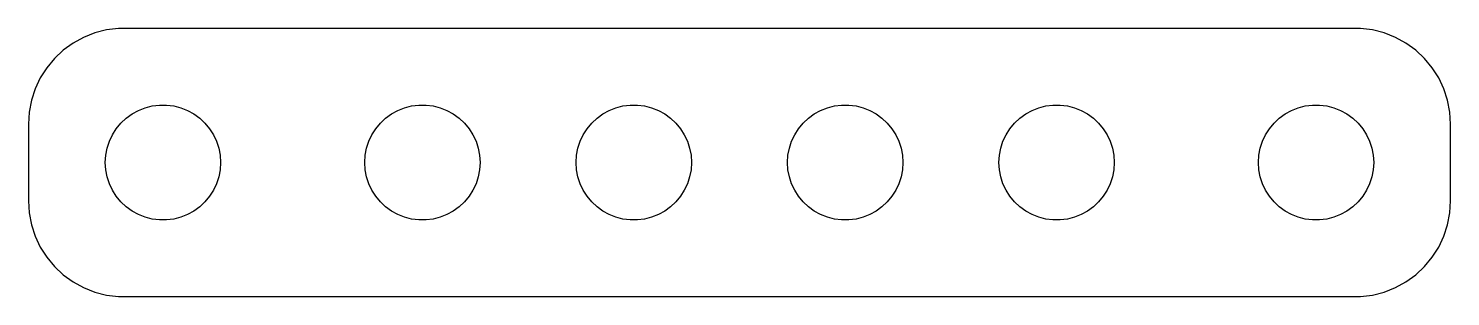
# Model space of a CAD drawing. Header units: metres. Extents: x -37 to 37, y 17 to 31.
import ezdxf

# ---------------------------------------------------------------- set-up
doc = ezdxf.new("R2010")
doc.units = ezdxf.units.M

msp = doc.modelspace()

# ---------------------------------------------------------------- linework, layer by layer
for p, q in [((-34.1289, 30.5241), (-34.6791, 30.2216)), ((-33.5451, 30.7553), (-34.1289, 30.5241)), ((-32.9369, 30.9114), (-33.5451, 30.7553)), ((-32.3139, 30.9901), (-32.9369, 30.9114)), ((32.3139, 30.9901), (-32.3139, 30.9901)), ((32.9369, 30.9114), (32.3139, 30.9901)), ((33.5451, 30.7553), (32.9369, 30.9114)), ((34.1289, 30.5241), (33.5451, 30.7553)), ((34.6791, 30.2216), (34.1289, 30.5241)), ((-35.1871, 29.8526), (-35.6448, 29.4227)), ((-34.6791, 30.2216), (-35.1871, 29.8526)), ((35.1871, 29.8526), (34.6791, 30.2216)), ((35.6448, 29.4227), (35.1871, 29.8526)), ((-36.0451, 28.9389), (-36.3815, 28.4088)), ((-35.6448, 29.4227), (-36.0451, 28.9389)), ((36.0451, 28.9389), (35.6448, 29.4227)), ((36.3815, 28.4088), (36.0451, 28.9389)), ((-36.3815, 28.4088), (-36.6489, 27.8406)), ((36.6489, 27.8406), (36.3815, 28.4088)), ((-36.6489, 27.8406), (-36.8429, 27.2434)), ((36.8429, 27.2434), (36.6489, 27.8406)), ((-36.8429, 27.2434), (-36.9606, 26.6267)), ((-31.6075, 26.533), (-31.2773, 26.7145)), ((-31.2773, 26.7145), (-30.927, 26.8532)), ((-30.927, 26.8532), (-30.5621, 26.9469)), ((-30.5621, 26.9469), (-30.1884, 26.9941)), ((-30.1884, 26.9941), (-29.8116, 26.9941)), ((-29.8116, 26.9941), (-29.4379, 26.9469)), ((-29.4379, 26.9469), (-29.0729, 26.8532)), ((-29.0729, 26.8532), (-28.7227, 26.7145)), ((-28.7227, 26.7145), (-28.3925, 26.533)), ((-18.1075, 26.533), (-17.7773, 26.7145)), ((-17.7773, 26.7145), (-17.427, 26.8532)), ((-17.427, 26.8532), (-17.0621, 26.9469)), ((-17.0621, 26.9469), (-16.6884, 26.9941)), ((-16.6884, 26.9941), (-16.3116, 26.9941)), ((-16.3116, 26.9941), (-15.9379, 26.9469)), ((-15.9379, 26.9469), (-15.5729, 26.8532)), ((-15.5729, 26.8532), (-15.2227, 26.7145)), ((-15.2227, 26.7145), (-14.8925, 26.533)), ((-7.10747, 26.533), (-6.77733, 26.7145)), ((-6.77733, 26.7145), (-6.42705, 26.8532)), ((-6.42705, 26.8532), (-6.06213, 26.9469)), ((-6.06213, 26.9469), (-5.68837, 26.9941)), ((-5.68837, 26.9941), (-5.31161, 26.9941)), ((-5.31161, 26.9941), (-4.93785, 26.9469)), ((-4.93785, 26.9469), (-4.57294, 26.8532)), ((-4.57294, 26.8532), (-4.22266, 26.7145)), ((-4.22266, 26.7145), (-3.89252, 26.533)), ((3.89252, 26.533), (4.22266, 26.7145)), ((4.22266, 26.7145), (4.57294, 26.8532)), ((4.57294, 26.8532), (4.93785, 26.9469)), ((4.93785, 26.9469), (5.31161, 26.9941)), ((5.31161, 26.9941), (5.68837, 26.9941)), ((5.68837, 26.9941), (6.06213, 26.9469)), ((6.06213, 26.9469), (6.42705, 26.8532)), ((6.42705, 26.8532), (6.77733, 26.7145)), ((6.77733, 26.7145), (7.10747, 26.533)), ((14.8925, 26.533), (15.2227, 26.7145)), ((15.2227, 26.7145), (15.5729, 26.8532)), ((15.5729, 26.8532), (15.9379, 26.9469)), ((15.9379, 26.9469), (16.3116, 26.9941)), ((16.3116, 26.9941), (16.6884, 26.9941)), ((16.6884, 26.9941), (17.0621, 26.9469)), ((17.0621, 26.9469), (17.427, 26.8532)), ((17.427, 26.8532), (17.7773, 26.7145)), ((17.7773, 26.7145), (18.1075, 26.533)), ((28.3925, 26.533), (28.7227, 26.7145)), ((28.7227, 26.7145), (29.0729, 26.8532)), ((29.0729, 26.8532), (29.4379, 26.9469)), ((29.4379, 26.9469), (29.8116, 26.9941)), ((29.8116, 26.9941), (30.1884, 26.9941)), ((30.1884, 26.9941), (30.5621, 26.9469)), ((30.5621, 26.9469), (30.927, 26.8532)), ((30.927, 26.8532), (31.2773, 26.7145)), ((31.2773, 26.7145), (31.6075, 26.533)), ((36.9606, 26.6267), (36.8429, 27.2434)), ((-36.9606, 26.6267), (-37, 26)), ((-37, 26), (-37, 22)), ((-32.427, 25.7634), (-32.1869, 26.0536)), ((-32.1869, 26.0536), (-31.9123, 26.3115)), ((-31.9123, 26.3115), (-31.6075, 26.533)), ((-28.3925, 26.533), (-28.0877, 26.3115)), ((-28.0877, 26.3115), (-27.8131, 26.0536)), ((-27.8131, 26.0536), (-27.5729, 25.7634)), ((-18.927, 25.7634), (-18.6869, 26.0536)), ((-18.6869, 26.0536), (-18.4123, 26.3115)), ((-18.4123, 26.3115), (-18.1075, 26.533)), ((-14.8925, 26.533), (-14.5877, 26.3115)), ((-14.5877, 26.3115), (-14.3131, 26.0536)), ((-14.3131, 26.0536), (-14.0729, 25.7634)), ((-7.92705, 25.7634), (-7.6869, 26.0536)), ((-7.6869, 26.0536), (-7.41226, 26.3115)), ((-7.41226, 26.3115), (-7.10747, 26.533)), ((-3.89252, 26.533), (-3.58772, 26.3115)), ((-3.58772, 26.3115), (-3.31308, 26.0536)), ((-3.31308, 26.0536), (-3.07294, 25.7634)), ((3.07294, 25.7634), (3.31308, 26.0536)), ((3.31308, 26.0536), (3.58772, 26.3115)), ((3.58772, 26.3115), (3.89252, 26.533)), ((7.10747, 26.533), (7.41226, 26.3115)), ((7.41226, 26.3115), (7.6869, 26.0536)), ((7.6869, 26.0536), (7.92705, 25.7634)), ((14.0729, 25.7634), (14.3131, 26.0536)), ((14.3131, 26.0536), (14.5877, 26.3115)), ((14.5877, 26.3115), (14.8925, 26.533)), ((18.1075, 26.533), (18.4123, 26.3115)), ((18.4123, 26.3115), (18.6869, 26.0536)), ((18.6869, 26.0536), (18.927, 25.7634)), ((27.5729, 25.7634), (27.8131, 26.0536)), ((27.8131, 26.0536), (28.0877, 26.3115)), ((28.0877, 26.3115), (28.3925, 26.533)), ((31.6075, 26.533), (31.9123, 26.3115)), ((31.9123, 26.3115), (32.1869, 26.0536)), ((32.1869, 26.0536), (32.427, 25.7634)), ((37, 26), (36.9606, 26.6267)), ((37, 22), (37, 26)), ((-32.7893, 25.1044), (-32.6289, 25.4453)), ((-32.6289, 25.4453), (-32.427, 25.7634)), ((-27.5729, 25.7634), (-27.3711, 25.4453)), ((-27.3711, 25.4453), (-27.2107, 25.1044)), ((-19.2893, 25.1044), (-19.1289, 25.4453)), ((-19.1289, 25.4453), (-18.927, 25.7634)), ((-14.0729, 25.7634), (-13.8711, 25.4453)), ((-13.8711, 25.4453), (-13.7107, 25.1044)), ((-8.28932, 25.1044), (-8.12891, 25.4453)), ((-8.12891, 25.4453), (-7.92705, 25.7634)), ((-3.07294, 25.7634), (-2.87108, 25.4453)), ((-2.87108, 25.4453), (-2.71066, 25.1044)), ((2.71066, 25.1044), (2.87108, 25.4453)), ((2.87108, 25.4453), (3.07294, 25.7634)), ((7.92705, 25.7634), (8.12891, 25.4453)), ((8.12891, 25.4453), (8.28932, 25.1044)), ((13.7107, 25.1044), (13.8711, 25.4453)), ((13.8711, 25.4453), (14.0729, 25.7634)), ((18.927, 25.7634), (19.1289, 25.4453)), ((19.1289, 25.4453), (19.2893, 25.1044)), ((27.2107, 25.1044), (27.3711, 25.4453)), ((27.3711, 25.4453), (27.5729, 25.7634)), ((32.427, 25.7634), (32.6289, 25.4453)), ((32.6289, 25.4453), (32.7893, 25.1044)), ((-32.9763, 24.376), (-32.9057, 24.7461)), ((-32.9057, 24.7461), (-32.7893, 25.1044)), ((-27.2107, 25.1044), (-27.0942, 24.7461)), ((-27.0942, 24.7461), (-27.0237, 24.376)), ((-19.4763, 24.376), (-19.4057, 24.7461)), ((-19.4057, 24.7461), (-19.2893, 25.1044)), ((-13.7107, 25.1044), (-13.5942, 24.7461)), ((-13.5942, 24.7461), (-13.5237, 24.376)), ((-8.47633, 24.376), (-8.40575, 24.7461)), ((-8.40575, 24.7461), (-8.28932, 25.1044)), ((-2.71066, 25.1044), (-2.59424, 24.7461)), ((-2.59424, 24.7461), (-2.52365, 24.376)), ((2.52365, 24.376), (2.59424, 24.7461)), ((2.59424, 24.7461), (2.71066, 25.1044)), ((8.28932, 25.1044), (8.40575, 24.7461)), ((8.40575, 24.7461), (8.47633, 24.376)), ((13.5237, 24.376), (13.5942, 24.7461)), ((13.5942, 24.7461), (13.7107, 25.1044)), ((19.2893, 25.1044), (19.4057, 24.7461)), ((19.4057, 24.7461), (19.4763, 24.376)), ((27.0237, 24.376), (27.0942, 24.7461)), ((27.0942, 24.7461), (27.2107, 25.1044)), ((32.7893, 25.1044), (32.9057, 24.7461)), ((32.9057, 24.7461), (32.9763, 24.376)), ((-33, 24), (-32.9763, 24.376)), ((-32.9763, 23.624), (-33, 24)), ((-27.0237, 24.376), (-27, 24)), ((-27, 24), (-27.0237, 23.624)), ((-19.5, 24), (-19.4763, 24.376)), ((-19.4763, 23.624), (-19.5, 24)), ((-13.5237, 24.376), (-13.5, 24)), ((-13.5, 24), (-13.5237, 23.624)), ((-8.5, 24), (-8.47633, 24.376)), ((-8.47633, 23.624), (-8.5, 24)), ((-2.52365, 24.376), (-2.5, 24)), ((-2.5, 24), (-2.52365, 23.624)), ((2.5, 24), (2.52365, 24.376)), ((2.52365, 23.624), (2.5, 24)), ((8.47633, 24.376), (8.5, 24)), ((8.5, 24), (8.47633, 23.624)), ((13.5, 24), (13.5237, 24.376)), ((13.5237, 23.624), (13.5, 24)), ((19.4763, 24.376), (19.5, 24)), ((19.5, 24), (19.4763, 23.624)), ((27, 24), (27.0237, 24.376)), ((27.0237, 23.624), (27, 24)), ((32.9763, 24.376), (33, 24)), ((33, 24), (32.9763, 23.624)), ((-32.9057, 23.2539), (-32.9763, 23.624)), ((-32.7893, 22.8956), (-32.9057, 23.2539)), ((-27.0942, 23.2539), (-27.2107, 22.8956)), ((-27.0237, 23.624), (-27.0942, 23.2539)), ((-19.4057, 23.2539), (-19.4763, 23.624)), ((-19.2893, 22.8956), (-19.4057, 23.2539)), ((-13.5942, 23.2539), (-13.7107, 22.8956)), ((-13.5237, 23.624), (-13.5942, 23.2539)), ((-8.40575, 23.2539), (-8.47633, 23.624)), ((-8.28932, 22.8956), (-8.40575, 23.2539)), ((-2.59424, 23.2539), (-2.71066, 22.8956)), ((-2.52365, 23.624), (-2.59424, 23.2539)), ((2.59424, 23.2539), (2.52365, 23.624)), ((2.71066, 22.8956), (2.59424, 23.2539)), ((8.40575, 23.2539), (8.28932, 22.8956)), ((8.47633, 23.624), (8.40575, 23.2539)), ((13.5942, 23.2539), (13.5237, 23.624)), ((13.7107, 22.8956), (13.5942, 23.2539)), ((19.4057, 23.2539), (19.2893, 22.8956)), ((19.4763, 23.624), (19.4057, 23.2539)), ((27.0942, 23.2539), (27.0237, 23.624)), ((27.2107, 22.8956), (27.0942, 23.2539)), ((32.9057, 23.2539), (32.7893, 22.8956)), ((32.9763, 23.624), (32.9057, 23.2539)), ((-32.6289, 22.5547), (-32.7893, 22.8956)), ((-32.427, 22.2366), (-32.6289, 22.5547)), ((-32.1869, 21.9464), (-32.427, 22.2366)), ((-27.5729, 22.2366), (-27.8131, 21.9464)), ((-27.3711, 22.5547), (-27.5729, 22.2366)), ((-27.2107, 22.8956), (-27.3711, 22.5547)), ((-19.1289, 22.5547), (-19.2893, 22.8956)), ((-18.927, 22.2366), (-19.1289, 22.5547)), ((-18.6869, 21.9464), (-18.927, 22.2366)), ((-14.0729, 22.2366), (-14.3131, 21.9464)), ((-13.8711, 22.5547), (-14.0729, 22.2366)), ((-13.7107, 22.8956), (-13.8711, 22.5547)), ((-8.12891, 22.5547), (-8.28932, 22.8956)), ((-7.92705, 22.2366), (-8.12891, 22.5547)), ((-7.6869, 21.9464), (-7.92705, 22.2366)), ((-3.07294, 22.2366), (-3.31308, 21.9464)), ((-2.87108, 22.5547), (-3.07294, 22.2366)), ((-2.71066, 22.8956), (-2.87108, 22.5547)), ((2.87108, 22.5547), (2.71066, 22.8956)), ((3.07294, 22.2366), (2.87108, 22.5547)), ((3.31308, 21.9464), (3.07294, 22.2366)), ((7.92705, 22.2366), (7.6869, 21.9464)), ((8.12891, 22.5547), (7.92705, 22.2366)), ((8.28932, 22.8956), (8.12891, 22.5547)), ((13.8711, 22.5547), (13.7107, 22.8956)), ((14.0729, 22.2366), (13.8711, 22.5547)), ((14.3131, 21.9464), (14.0729, 22.2366)), ((18.927, 22.2366), (18.6869, 21.9464)), ((19.1289, 22.5547), (18.927, 22.2366)), ((19.2893, 22.8956), (19.1289, 22.5547)), ((27.3711, 22.5547), (27.2107, 22.8956)), ((27.5729, 22.2366), (27.3711, 22.5547)), ((27.8131, 21.9464), (27.5729, 22.2366)), ((32.427, 22.2366), (32.1869, 21.9464)), ((32.6289, 22.5547), (32.427, 22.2366)), ((32.7893, 22.8956), (32.6289, 22.5547)), ((-37, 22), (-36.9606, 21.3733)), ((-31.9123, 21.6885), (-32.1869, 21.9464)), ((-31.6075, 21.467), (-31.9123, 21.6885)), ((-31.2773, 21.2855), (-31.6075, 21.467)), ((-28.3925, 21.467), (-28.7227, 21.2855)), ((-28.0877, 21.6885), (-28.3925, 21.467)), ((-27.8131, 21.9464), (-28.0877, 21.6885)), ((-18.4123, 21.6885), (-18.6869, 21.9464)), ((-18.1075, 21.467), (-18.4123, 21.6885)), ((-17.7773, 21.2855), (-18.1075, 21.467)), ((-14.8925, 21.467), (-15.2227, 21.2855)), ((-14.5877, 21.6885), (-14.8925, 21.467)), ((-14.3131, 21.9464), (-14.5877, 21.6885)), ((-7.41226, 21.6885), (-7.6869, 21.9464)), ((-7.10747, 21.467), (-7.41226, 21.6885)), ((-6.77733, 21.2855), (-7.10747, 21.467)), ((-3.89252, 21.467), (-4.22266, 21.2855)), ((-3.58772, 21.6885), (-3.89252, 21.467)), ((-3.31308, 21.9464), (-3.58772, 21.6885)), ((3.58772, 21.6885), (3.31308, 21.9464)), ((3.89252, 21.467), (3.58772, 21.6885)), ((4.22266, 21.2855), (3.89252, 21.467)), ((7.10747, 21.467), (6.77733, 21.2855)), ((7.41226, 21.6885), (7.10747, 21.467)), ((7.6869, 21.9464), (7.41226, 21.6885)), ((14.5877, 21.6885), (14.3131, 21.9464)), ((14.8925, 21.467), (14.5877, 21.6885)), ((15.2227, 21.2855), (14.8925, 21.467)), ((18.1075, 21.467), (17.7773, 21.2855)), ((18.4123, 21.6885), (18.1075, 21.467)), ((18.6869, 21.9464), (18.4123, 21.6885)), ((28.0877, 21.6885), (27.8131, 21.9464)), ((28.3925, 21.467), (28.0877, 21.6885)), ((28.7227, 21.2855), (28.3925, 21.467)), ((31.6075, 21.467), (31.2773, 21.2855)), ((31.9123, 21.6885), (31.6075, 21.467)), ((32.1869, 21.9464), (31.9123, 21.6885)), ((36.9606, 21.3733), (37, 22)), ((-36.9606, 21.3733), (-36.8429, 20.7566)), ((-36.8429, 20.7566), (-36.6489, 20.1594)), ((-30.927, 21.1468), (-31.2773, 21.2855)), ((-30.5621, 21.0531), (-30.927, 21.1468)), ((-30.1884, 21.0059), (-30.5621, 21.0531)), ((-29.8116, 21.0059), (-30.1884, 21.0059)), ((-29.4379, 21.0531), (-29.8116, 21.0059)), ((-29.0729, 21.1468), (-29.4379, 21.0531)), ((-28.7227, 21.2855), (-29.0729, 21.1468)), ((-17.427, 21.1468), (-17.7773, 21.2855)), ((-17.0621, 21.0531), (-17.427, 21.1468)), ((-16.6884, 21.0059), (-17.0621, 21.0531)), ((-16.3116, 21.0059), (-16.6884, 21.0059)), ((-15.9379, 21.0531), (-16.3116, 21.0059)), ((-15.5729, 21.1468), (-15.9379, 21.0531)), ((-15.2227, 21.2855), (-15.5729, 21.1468)), ((-6.42705, 21.1468), (-6.77733, 21.2855)), ((-6.06213, 21.0531), (-6.42705, 21.1468)), ((-5.68837, 21.0059), (-6.06213, 21.0531)), ((-5.31161, 21.0059), (-5.68837, 21.0059)), ((-4.93785, 21.0531), (-5.31161, 21.0059)), ((-4.57294, 21.1468), (-4.93785, 21.0531)), ((-4.22266, 21.2855), (-4.57294, 21.1468)), ((4.57294, 21.1468), (4.22266, 21.2855)), ((4.93785, 21.0531), (4.57294, 21.1468)), ((5.31161, 21.0059), (4.93785, 21.0531)), ((5.68837, 21.0059), (5.31161, 21.0059)), ((6.06213, 21.0531), (5.68837, 21.0059)), ((6.42705, 21.1468), (6.06213, 21.0531)), ((6.77733, 21.2855), (6.42705, 21.1468)), ((15.5729, 21.1468), (15.2227, 21.2855)), ((15.9379, 21.0531), (15.5729, 21.1468)), ((16.3116, 21.0059), (15.9379, 21.0531)), ((16.6884, 21.0059), (16.3116, 21.0059)), ((17.0621, 21.0531), (16.6884, 21.0059)), ((17.427, 21.1468), (17.0621, 21.0531)), ((17.7773, 21.2855), (17.427, 21.1468)), ((29.0729, 21.1468), (28.7227, 21.2855)), ((29.4379, 21.0531), (29.0729, 21.1468)), ((29.8116, 21.0059), (29.4379, 21.0531)), ((30.1884, 21.0059), (29.8116, 21.0059)), ((30.5621, 21.0531), (30.1884, 21.0059)), ((30.927, 21.1468), (30.5621, 21.0531)), ((31.2773, 21.2855), (30.927, 21.1468)), ((36.6489, 20.1594), (36.8429, 20.7566)), ((36.8429, 20.7566), (36.9606, 21.3733)), ((-36.6489, 20.1594), (-36.3815, 19.5912)), ((36.3815, 19.5912), (36.6489, 20.1594)), ((-36.3815, 19.5912), (-36.0451, 19.0611)), ((36.0451, 19.0611), (36.3815, 19.5912)), ((-36.0451, 19.0611), (-35.6448, 18.5773)), ((-35.6448, 18.5773), (-35.1871, 18.1474)), ((35.1871, 18.1474), (35.6448, 18.5773)), ((35.6448, 18.5773), (36.0451, 19.0611)), ((-35.1871, 18.1474), (-34.6791, 17.7784)), ((-34.6791, 17.7784), (-34.1289, 17.4759)), ((34.1289, 17.4759), (34.6791, 17.7784)), ((34.6791, 17.7784), (35.1871, 18.1474)), ((-34.1289, 17.4759), (-33.5451, 17.2447)), ((-33.5451, 17.2447), (-32.9369, 17.0886)), ((-32.9369, 17.0886), (-32.3139, 17.0099)), ((32.3139, 17.0099), (32.9369, 17.0886)), ((32.9369, 17.0886), (33.5451, 17.2447)), ((33.5451, 17.2447), (34.1289, 17.4759)), ((-32.3139, 17.0099), (32.3139, 17.0099))]:
    msp.add_line(p, q)

doc.saveas('drawing.dxf')
